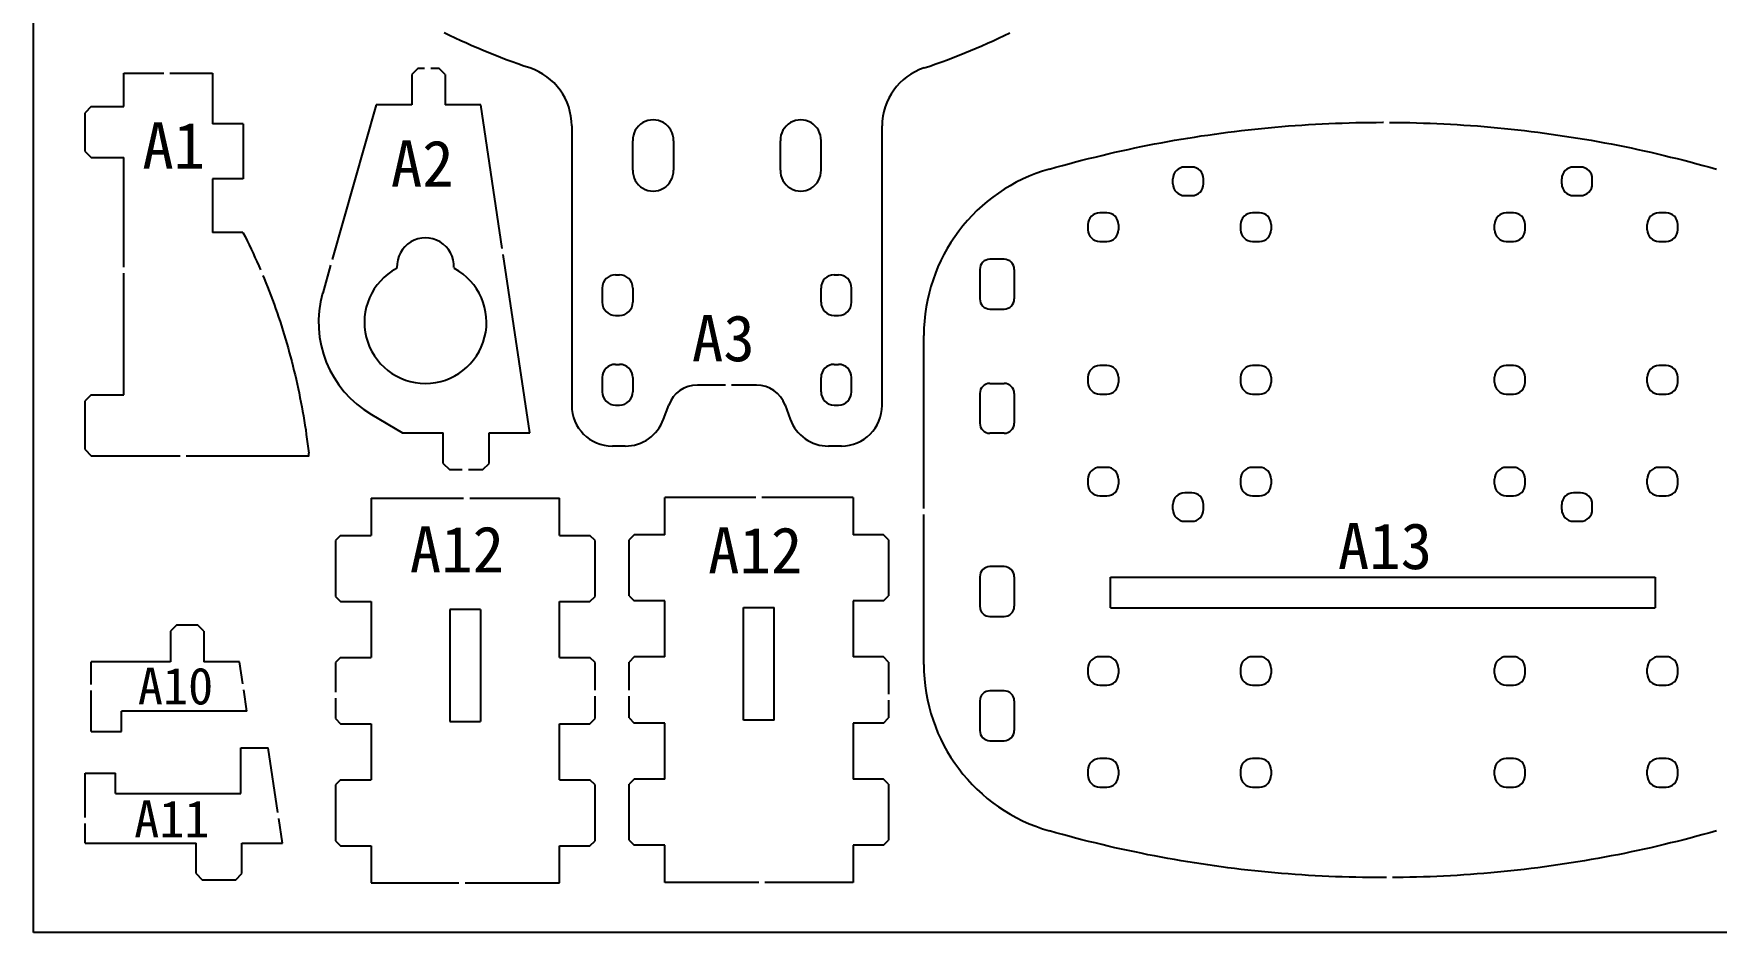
# Model space of a CAD drawing. Header units: millimetres. Extents: x 927 to 1533, y 508 to 795.
# Drawn here: x 927.2 to 1092.5, y 580.3 to 668.6 of the extents above; entities that cross this region are included whole.
import ezdxf

# ---------------------------------------------------------------- set-up
doc = ezdxf.new("R2010")
doc.units = ezdxf.units.MM
doc.layers.add('激光切割', color=7, linetype='Continuous')

msp = doc.modelspace()

# ---------------------------------------------------------------- linework, layer by layer
at = {"layer": '激光切割', "color": 7}
for p, q in [((927.16, 580.29), (927.16, 790.29)), ((936.02, 661.41), (936.02, 664.71)), ((936.02, 664.71), (936.72, 664.71)), ((944.75, 664.71), (944.75, 659.71)), ((964.91, 665.17), (964.31, 664.57)), ((965.58, 665.17), (964.91, 665.17)), ((967, 665.17), (966.18, 665.17)), ((967.6, 664.57), (967, 665.17)), ((964.31, 664.57), (964.31, 661.57)), ((967.6, 664.57), (967.6, 661.57)), ((932.82, 661.41), (932.22, 660.81)), ((932.82, 661.41), (936.02, 661.41)), ((960.81, 661.57), (956.5, 646.4)), ((964.31, 661.57), (960.81, 661.57)), ((971.1, 661.57), (967.6, 661.57)), ((973.21, 647.46), (971.1, 661.57)), ((932.22, 657.01), (932.22, 660.81)), ((947.75, 659.71), (944.75, 659.71)), ((947.75, 659.71), (947.75, 654.3)), ((980.03, 659.51), (980.03, 632.06)), ((986.03, 655.16), (986.03, 658.06)), ((990.03, 658.06), (990.03, 655.16)), ((1000.53, 655.16), (1000.53, 658.06)), ((1004.52, 658.06), (1004.52, 655.16)), ((1010.53, 632.06), (1010.53, 659.51)), ((932.22, 657.01), (932.82, 656.41)), ((932.82, 656.41), (936.02, 656.41)), ((936.02, 645.65), (936.02, 656.41)), ((1040.96, 655.47), (1040.26, 655.47)), ((1079.16, 655.47), (1078.46, 655.47)), ((944.75, 654.3), (944.75, 649.05)), ((1039.11, 653.82), (1039.11, 654.32)), ((1042.11, 653.82), (1042.11, 654.32)), ((1077.31, 653.82), (1077.31, 654.32)), ((1080.31, 653.82), (1080.31, 654.32)), ((1040.26, 652.67), (1040.96, 652.67)), ((1078.46, 652.67), (1079.16, 652.67)), ((1030.76, 649.82), (1030.76, 649.32)), ((1032.61, 650.97), (1031.91, 650.97)), ((1033.76, 649.82), (1033.76, 649.32)), ((1045.76, 649.82), (1045.76, 649.32)), ((1047.61, 650.97), (1046.91, 650.97)), ((1048.76, 649.82), (1048.76, 649.32)), ((1070.71, 649.32), (1070.71, 649.82)), ((1072.56, 650.97), (1071.86, 650.97)), ((1073.71, 649.32), (1073.71, 649.82)), ((1085.71, 649.32), (1085.71, 649.82)), ((1087.56, 650.97), (1086.86, 650.97)), ((1088.71, 649.32), (1088.71, 649.82)), ((947.73, 649.05), (944.75, 649.05)), ((1031.91, 648.17), (1032.61, 648.17)), ((1046.91, 648.17), (1047.61, 648.17)), ((1071.86, 648.17), (1072.56, 648.17)), ((1086.86, 648.17), (1087.56, 648.17)), ((975.91, 629.36), (973.3, 646.87)), ((936.02, 633.11), (936.02, 645.05)), ((956.34, 645.83), (955.56, 643.09)), ((984.33, 644.89), (984.73, 644.89)), ((1005.83, 644.89), (1006.23, 644.89)), ((1020.13, 645.42), (1020.13, 642.52)), ((1022.51, 646.42), (1021.13, 646.42)), ((1023.51, 645.42), (1023.51, 642.52)), ((983.03, 643.59), (983.03, 642.19)), ((986.03, 643.59), (986.03, 642.19)), ((1004.53, 642.19), (1004.53, 643.59)), ((1007.53, 642.19), (1007.53, 643.59)), ((1021.13, 641.52), (1022.51, 641.52)), ((984.33, 640.89), (984.73, 640.89)), ((1005.83, 640.89), (1006.23, 640.89)), ((1014.63, 621.93), (1014.63, 638.93)), ((984.33, 636.09), (984.73, 636.09)), ((1005.83, 636.09), (1006.23, 636.09)), ((1032.61, 635.97), (1031.91, 635.97)), ((1047.61, 635.97), (1046.91, 635.97)), ((1072.56, 635.97), (1071.86, 635.97)), ((1087.56, 635.97), (1086.86, 635.97)), ((983.03, 634.79), (983.03, 633.39)), ((986.03, 634.79), (986.03, 633.39)), ((995.14, 634.06), (992.38, 634.06)), ((998.18, 634.06), (995.74, 634.06)), ((1004.53, 633.39), (1004.53, 634.79)), ((1007.53, 633.39), (1007.53, 634.79)), ((1021.13, 634.22), (1022.51, 634.22)), ((1030.76, 634.82), (1030.76, 634.32)), ((1033.76, 634.82), (1033.76, 634.32)), ((1045.76, 634.82), (1045.76, 634.32)), ((1048.76, 634.82), (1048.76, 634.32)), ((1070.71, 634.32), (1070.71, 634.82)), ((1073.71, 634.32), (1073.71, 634.82)), ((1085.71, 634.32), (1085.71, 634.82)), ((1088.71, 634.32), (1088.71, 634.82)), ((932.82, 633.11), (932.22, 632.51)), ((932.22, 627.71), (932.22, 632.51)), ((932.82, 633.11), (936.02, 633.11)), ((984.33, 632.09), (984.73, 632.09)), ((989.05, 630.69), (989.56, 632.08)), ((1001, 632.08), (1001.51, 630.69)), ((1005.83, 632.09), (1006.23, 632.09)), ((1020.13, 633.22), (1020.13, 630.32)), ((1023.51, 633.22), (1023.51, 630.32)), ((1031.91, 633.17), (1032.61, 633.17)), ((1046.91, 633.17), (1047.61, 633.17)), ((1071.86, 633.17), (1072.56, 633.17)), ((1086.86, 633.17), (1087.56, 633.17)), ((960.35, 631.16), (963.41, 629.36)), ((963.41, 629.36), (967.41, 629.36)), ((967.41, 626.36), (967.41, 629.36)), ((971.91, 629.36), (975.91, 629.36)), ((971.91, 626.36), (971.91, 629.36)), ((1022.51, 629.32), (1021.13, 629.32)), ((932.22, 627.71), (932.82, 627.11)), ((932.82, 627.11), (941.56, 627.11)), ((942.16, 627.11), (954.22, 627.11)), ((985.29, 628.06), (984.03, 628.06)), ((1006.53, 628.06), (1005.26, 628.06)), ((967.41, 626.36), (968.01, 625.76)), ((968.01, 625.76), (969.28, 625.76)), ((969.88, 625.76), (971.31, 625.76)), ((971.31, 625.76), (971.91, 626.36)), ((1032.61, 625.97), (1031.91, 625.97)), ((1047.61, 625.97), (1046.91, 625.97)), ((1072.56, 625.97), (1071.86, 625.97)), ((1087.56, 625.97), (1086.86, 625.97)), ((1030.76, 624.82), (1030.76, 624.32)), ((1033.76, 624.82), (1033.76, 624.32)), ((1040.96, 623.47), (1040.26, 623.47)), ((1045.76, 624.82), (1045.76, 624.32)), ((1048.76, 624.82), (1048.76, 624.32)), ((1070.71, 624.32), (1070.71, 624.82)), ((1073.71, 624.32), (1073.71, 624.82)), ((1079.16, 623.47), (1078.46, 623.47)), ((1085.71, 624.32), (1085.71, 624.82)), ((1088.71, 624.32), (1088.71, 624.82)), ((960.32, 622.94), (969.41, 622.94)), ((960.32, 622.94), (960.32, 619.29)), ((970.01, 622.94), (978.82, 622.94)), ((978.82, 619.29), (978.82, 622.94)), ((989.17, 619.35), (989.17, 623)), ((998.12, 623), (989.17, 623)), ((1007.67, 623), (998.71, 623)), ((1007.67, 623), (1007.67, 619.35)), ((1031.91, 623.17), (1032.61, 623.17)), ((1039.11, 621.82), (1039.11, 622.32)), ((1042.11, 621.82), (1042.11, 622.32)), ((1046.91, 623.17), (1047.61, 623.17)), ((1071.86, 623.17), (1072.56, 623.17)), ((1077.31, 621.82), (1077.31, 622.32)), ((1080.31, 621.82), (1080.31, 622.32)), ((1086.86, 623.17), (1087.56, 623.17)), ((1014.63, 606.61), (1014.63, 621.33)), ((1040.26, 620.67), (1040.96, 620.67)), ((1078.46, 620.67), (1079.16, 620.67)), ((957.32, 619.29), (956.82, 618.79)), ((956.82, 618.79), (956.82, 613.29)), ((957.32, 619.29), (960.32, 619.29)), ((978.82, 619.29), (981.82, 619.29)), ((982.32, 618.79), (981.82, 619.29)), ((982.32, 613.29), (982.32, 618.79)), ((986.17, 619.35), (985.67, 618.85)), ((985.67, 613.35), (985.67, 618.85)), ((989.17, 619.35), (986.17, 619.35)), ((1010.67, 619.35), (1007.67, 619.35)), ((1011.17, 618.85), (1010.67, 619.35)), ((1011.17, 618.85), (1011.17, 613.35)), ((1020.13, 615.22), (1020.13, 612.32)), ((1022.51, 616.22), (1021.13, 616.22)), ((1023.51, 615.22), (1023.51, 612.32)), ((1032.98, 615.17), (1086.48, 615.17)), ((1032.98, 612.17), (1032.98, 615.17)), ((1086.48, 615.17), (1086.48, 612.17)), ((956.82, 613.29), (957.32, 612.79)), ((957.32, 612.79), (960.32, 612.79)), ((960.32, 612.79), (960.32, 607.29)), ((971.07, 612.01), (968.07, 612.01)), ((968.07, 612.01), (968.07, 601.01)), ((971.07, 612.01), (971.07, 601.01)), ((978.82, 607.29), (978.82, 612.79)), ((978.82, 612.79), (981.82, 612.79)), ((981.82, 612.79), (982.32, 613.29)), ((985.67, 613.35), (986.17, 612.85)), ((989.17, 612.85), (986.17, 612.85)), ((989.17, 607.35), (989.17, 612.85)), ((996.92, 601.12), (996.92, 612.22)), ((996.92, 612.22), (999.92, 612.22)), ((999.92, 601.12), (999.92, 612.22)), ((1007.67, 612.85), (1007.67, 607.35)), ((1010.67, 612.85), (1007.67, 612.85)), ((1010.67, 612.85), (1011.17, 613.35)), ((1032.98, 612.17), (1086.48, 612.17)), ((941.2, 610.47), (940.6, 609.87)), ((943.29, 610.47), (941.2, 610.47)), ((943.89, 609.87), (943.29, 610.47)), ((1021.13, 611.32), (1022.51, 611.32)), ((940.6, 609.87), (940.6, 606.87)), ((943.89, 609.87), (943.89, 606.87)), ((940.6, 606.87), (932.8, 606.87)), ((932.8, 604.65), (932.8, 606.87)), ((947.39, 606.87), (943.89, 606.87)), ((947.71, 604.72), (947.39, 606.87)), ((957.32, 607.29), (956.82, 606.79)), ((957.32, 607.29), (960.32, 607.29)), ((978.82, 607.29), (981.82, 607.29)), ((982.32, 606.79), (981.82, 607.29)), ((986.17, 607.35), (985.67, 606.85)), ((985.67, 604.08), (985.67, 606.85)), ((989.17, 607.35), (986.17, 607.35)), ((1010.67, 607.35), (1007.67, 607.35)), ((1011.17, 606.85), (1010.67, 607.35)), ((1011.17, 606.85), (1011.17, 603.69)), ((1032.61, 607.37), (1031.91, 607.37)), ((1047.61, 607.37), (1046.91, 607.37)), ((1072.56, 607.37), (1071.86, 607.37)), ((1087.56, 607.37), (1086.86, 607.37)), ((956.82, 606.79), (956.82, 603.9)), ((982.32, 604.08), (982.32, 606.79)), ((1030.76, 606.22), (1030.76, 605.72)), ((1033.76, 606.22), (1033.76, 605.72)), ((1045.76, 606.22), (1045.76, 605.72)), ((1048.76, 606.22), (1048.76, 605.72)), ((1070.71, 605.72), (1070.71, 606.22)), ((1073.71, 605.72), (1073.71, 606.22)), ((1085.71, 605.72), (1085.71, 606.22)), ((1088.71, 605.72), (1088.71, 606.22)), ((932.8, 600.02), (932.8, 604.05)), ((948.12, 602.02), (947.8, 604.12)), ((1022.51, 604.02), (1021.13, 604.02)), ((1031.91, 604.57), (1032.61, 604.57)), ((1046.91, 604.57), (1047.61, 604.57)), ((1071.86, 604.57), (1072.56, 604.57)), ((1086.86, 604.57), (1087.56, 604.57)), ((948.12, 602.02), (935.8, 602.02)), ((935.8, 600.02), (935.8, 602.02)), ((956.82, 603.3), (956.82, 601.29)), ((982.32, 601.29), (982.32, 603.48)), ((985.67, 601.35), (985.67, 603.48)), ((1011.17, 603.09), (1011.17, 601.35)), ((1020.13, 603.02), (1020.13, 600.12)), ((1023.51, 603.02), (1023.51, 600.12)), ((956.82, 601.29), (957.32, 600.79)), ((957.32, 600.79), (960.32, 600.79)), ((960.32, 600.79), (960.32, 595.29)), ((968.07, 601.01), (971.07, 601.01)), ((978.82, 600.79), (981.82, 600.79)), ((978.82, 595.29), (978.82, 600.79)), ((981.82, 600.79), (982.32, 601.29)), ((985.67, 601.35), (986.17, 600.85)), ((989.17, 600.85), (986.17, 600.85)), ((989.17, 595.35), (989.17, 600.85)), ((999.92, 601.12), (996.92, 601.12)), ((1007.67, 600.85), (1007.67, 595.35)), ((1010.67, 600.85), (1007.67, 600.85)), ((1010.67, 600.85), (1011.17, 601.35)), ((932.8, 600.02), (935.8, 600.02)), ((1021.13, 599.12), (1022.51, 599.12)), ((947.52, 593.92), (947.52, 598.42)), ((947.52, 598.42), (950.22, 598.42)), ((951.17, 592.06), (950.22, 598.42)), ((1032.61, 597.37), (1031.91, 597.37)), ((1047.61, 597.37), (1046.91, 597.37)), ((1072.56, 597.37), (1071.86, 597.37)), ((1087.56, 597.37), (1086.86, 597.37)), ((932.22, 595.92), (935.22, 595.92)), ((932.22, 591.59), (932.22, 595.92)), ((935.22, 593.92), (935.22, 595.92)), ((957.32, 595.29), (956.82, 594.79)), ((957.32, 595.29), (960.32, 595.29)), ((978.82, 595.29), (981.82, 595.29)), ((982.32, 594.79), (981.82, 595.29)), ((986.17, 595.35), (985.67, 594.85)), ((989.17, 595.35), (986.17, 595.35)), ((1010.67, 595.35), (1007.67, 595.35)), ((1011.17, 594.85), (1010.67, 595.35)), ((1030.76, 596.22), (1030.76, 595.72)), ((1033.76, 596.22), (1033.76, 595.72)), ((1045.76, 596.22), (1045.76, 595.72)), ((1048.76, 596.22), (1048.76, 595.72)), ((1070.71, 595.72), (1070.71, 596.22)), ((1073.71, 595.72), (1073.71, 596.22)), ((1085.71, 595.72), (1085.71, 596.22)), ((1088.71, 595.72), (1088.71, 596.22)), ((935.22, 593.92), (947.52, 593.92)), ((956.82, 594.79), (956.82, 589.29)), ((982.32, 589.29), (982.32, 594.79)), ((985.67, 589.35), (985.67, 594.85)), ((1011.17, 594.85), (1011.17, 589.35)), ((1031.91, 594.57), (1032.61, 594.57)), ((1046.91, 594.57), (1047.61, 594.57)), ((1071.86, 594.57), (1072.56, 594.57)), ((1086.86, 594.57), (1087.56, 594.57)), ((932.22, 589.06), (932.22, 590.99)), ((951.62, 589.06), (951.26, 591.47)), ((932.22, 589.06), (943.12, 589.06)), ((943.12, 586.06), (943.12, 589.06)), ((947.62, 586.06), (947.62, 589.06)), ((947.62, 589.06), (951.62, 589.06)), ((956.82, 589.29), (957.32, 588.79)), ((957.32, 588.79), (960.32, 588.79)), ((960.32, 588.79), (960.32, 585.14)), ((978.82, 588.79), (981.82, 588.79)), ((978.82, 585.14), (978.82, 588.79)), ((981.82, 588.79), (982.32, 589.29)), ((985.67, 589.35), (986.17, 588.85)), ((989.17, 588.85), (986.17, 588.85)), ((989.17, 585.2), (989.17, 588.85)), ((1007.67, 588.85), (1007.67, 585.2)), ((1010.67, 588.85), (1007.67, 588.85)), ((1010.67, 588.85), (1011.17, 589.35)), ((943.12, 586.06), (943.72, 585.46)), ((943.72, 585.46), (947.02, 585.46)), ((947.02, 585.46), (947.62, 586.06)), ((960.32, 585.14), (968.95, 585.14)), ((969.55, 585.14), (978.82, 585.14)), ((998.42, 585.2), (989.17, 585.2)), ((1007.67, 585.2), (999.02, 585.2)), ((1217.16, 580.29), (927.16, 580.29))]:
    msp.add_line(p, q, dxfattribs=at)
for points in [[(975.9, 665.21), (975.32, 665.4), (974.75, 665.6), (974.17, 665.81), (973.6, 666.02), (973.03, 666.23), (972.47, 666.45), (971.9, 666.68), (971.34, 666.91), (970.79, 667.15), (970.23, 667.39), (969.68, 667.63), (969.13, 667.88), (968.58, 668.14), (968.03, 668.4), (967.49, 668.67)], [(1014.66, 665.21), (1015.23, 665.4), (1015.81, 665.6), (1016.39, 665.81), (1016.96, 666.02), (1017.52, 666.23), (1018.09, 666.45), (1018.65, 666.68), (1019.21, 666.91), (1019.77, 667.15), (1020.33, 667.39), (1020.88, 667.63), (1021.43, 667.88), (1021.98, 668.14), (1022.53, 668.4), (1023.07, 668.67)], [(936.72, 664.71), (939.94, 664.71)], [(940.54, 664.71), (944.75, 664.71)], [(1026.97, 655.27), (1027.6, 655.45), (1028.24, 655.63), (1028.89, 655.8), (1029.53, 655.97), (1030.17, 656.14), (1030.81, 656.3), (1031.46, 656.46), (1032.11, 656.62), (1032.75, 656.77), (1033.4, 656.92), (1034.05, 657.07), (1034.7, 657.21), (1035.35, 657.35), (1036, 657.48), (1036.65, 657.61), (1037.3, 657.74), (1037.95, 657.86), (1038.61, 657.98), (1039.26, 658.1), (1039.91, 658.21), (1040.57, 658.32), (1041.23, 658.42), (1041.88, 658.53), (1042.54, 658.62), (1043.2, 658.72), (1043.86, 658.81), (1044.51, 658.89), (1045.17, 658.98), (1045.83, 659.06), (1046.49, 659.13), (1047.15, 659.2), (1047.81, 659.27), (1048.47, 659.34), (1049.13, 659.4), (1049.79, 659.45), (1050.45, 659.51), (1051.11, 659.56), (1051.78, 659.6), (1052.44, 659.65), (1053.1, 659.68), (1053.76, 659.72), (1054.42, 659.75), (1055.09, 659.78), (1055.75, 659.8), (1056.41, 659.82), (1057.08, 659.84), (1057.74, 659.85), (1058.4, 659.86), (1059.07, 659.86), (1059.73, 659.87)], [(1059.73, 659.87), (1059.79, 659.87)], [(1060.39, 659.86), (1060.4, 659.86), (1061.06, 659.86), (1061.73, 659.85), (1062.39, 659.84), (1063.05, 659.82), (1063.72, 659.8), (1064.38, 659.78), (1065.05, 659.75), (1065.71, 659.72), (1066.37, 659.68), (1067.04, 659.64), (1067.7, 659.6), (1068.36, 659.56), (1069.02, 659.51), (1069.69, 659.45), (1070.35, 659.4), (1071.01, 659.34), (1071.67, 659.27), (1072.33, 659.2), (1072.99, 659.13), (1073.65, 659.06), (1074.31, 658.98), (1074.97, 658.89), (1075.62, 658.81), (1076.28, 658.72), (1076.94, 658.62), (1077.59, 658.52), (1078.25, 658.42), (1078.9, 658.32), (1079.56, 658.21), (1080.21, 658.1), (1080.86, 657.98), (1081.52, 657.86), (1082.17, 657.74), (1082.82, 657.61), (1083.47, 657.48), (1084.12, 657.35), (1084.77, 657.21), (1085.42, 657.07), (1086.07, 656.92), (1086.71, 656.77), (1087.36, 656.62), (1088.01, 656.46), (1088.65, 656.3), (1089.3, 656.14), (1089.94, 655.97), (1090.58, 655.8), (1091.22, 655.63), (1091.86, 655.45), (1092.5, 655.27)], [(947.75, 654.3), (944.75, 654.3)], [(947.73, 649.05), (947.94, 648.64), (948.14, 648.24), (948.33, 647.83), (948.53, 647.42), (948.72, 647.01), (948.91, 646.6), (949.09, 646.19), (949.28, 645.77), (949.46, 645.36)], [(949.69, 644.81), (949.8, 644.53), (949.98, 644.11), (950.14, 643.69), (950.31, 643.27), (950.47, 642.85), (950.63, 642.43), (950.78, 642), (950.93, 641.58), (951.08, 641.15), (951.23, 640.72), (951.37, 640.29), (951.51, 639.86), (951.65, 639.43), (951.78, 639), (951.91, 638.57), (952.04, 638.13), (952.16, 637.7), (952.28, 637.26), (952.4, 636.82), (952.52, 636.38), (952.63, 635.94), (952.74, 635.5), (952.85, 635.06), (952.95, 634.62), (953.05, 634.17), (953.15, 633.72), (953.24, 633.28), (953.33, 632.83), (953.42, 632.38), (953.51, 631.93), (953.59, 631.48), (953.67, 631.02), (953.74, 630.57), (953.82, 630.11), (953.89, 629.66), (953.95, 629.2), (954.02, 628.74), (954.08, 628.28), (954.13, 627.82), (954.19, 627.35)], [(954.22, 627.11), (954.21, 627.11), (954.21, 627.12), (954.21, 627.12), (954.21, 627.13), (954.21, 627.13), (954.21, 627.14), (954.21, 627.14), (954.21, 627.15), (954.21, 627.15), (954.21, 627.16), (954.21, 627.16), (954.21, 627.17), (954.21, 627.17), (954.21, 627.18), (954.21, 627.18), (954.21, 627.19), (954.21, 627.19), (954.21, 627.2), (954.21, 627.2), (954.21, 627.2), (954.2, 627.21), (954.2, 627.21), (954.2, 627.22), (954.2, 627.22), (954.2, 627.23), (954.2, 627.23), (954.2, 627.24), (954.2, 627.24), (954.2, 627.25), (954.2, 627.25), (954.2, 627.26), (954.2, 627.26), (954.2, 627.27), (954.2, 627.27), (954.2, 627.28), (954.2, 627.28), (954.2, 627.29), (954.2, 627.29), (954.2, 627.3), (954.19, 627.3), (954.19, 627.31), (954.19, 627.31), (954.19, 627.32), (954.19, 627.32), (954.19, 627.33), (954.19, 627.33), (954.19, 627.34), (954.19, 627.34), (954.19, 627.35), (954.19, 627.35)], [(1059.73, 585.67), (1059.07, 585.67), (1058.4, 585.68), (1057.74, 585.68), (1057.08, 585.7), (1056.41, 585.71), (1055.75, 585.73), (1055.08, 585.76), (1054.42, 585.79), (1053.76, 585.82), (1053.09, 585.85), (1052.43, 585.89), (1051.77, 585.93), (1051.11, 585.98), (1050.44, 586.03), (1049.78, 586.08), (1049.12, 586.14), (1048.46, 586.2), (1047.8, 586.26), (1047.14, 586.33), (1046.48, 586.4), (1045.82, 586.48), (1045.16, 586.56), (1044.5, 586.64), (1043.84, 586.73), (1043.18, 586.82), (1042.53, 586.91), (1041.87, 587.01), (1041.22, 587.11), (1040.56, 587.22), (1039.91, 587.33), (1039.25, 587.44), (1038.6, 587.55), (1037.95, 587.67), (1037.3, 587.8), (1036.65, 587.92), (1036, 588.06), (1035.35, 588.19), (1034.7, 588.33), (1034.05, 588.47), (1033.4, 588.61), (1032.75, 588.76), (1032.11, 588.92), (1031.46, 589.07), (1030.81, 589.23), (1030.17, 589.39), (1029.53, 589.56), (1028.89, 589.73), (1028.24, 589.9), (1027.6, 590.08), (1026.97, 590.26)], [(1092.5, 590.26), (1091.86, 590.08), (1091.22, 589.9), (1090.58, 589.73), (1089.94, 589.56), (1089.3, 589.39), (1088.65, 589.23), (1088.01, 589.07), (1087.36, 588.92), (1086.71, 588.76), (1086.07, 588.61), (1085.42, 588.47), (1084.77, 588.33), (1084.12, 588.19), (1083.47, 588.05), (1082.82, 587.92), (1082.17, 587.8), (1081.51, 587.67), (1080.86, 587.55), (1080.21, 587.44), (1079.55, 587.32), (1078.9, 587.22), (1078.24, 587.11), (1077.58, 587.01), (1076.93, 586.91), (1076.27, 586.82), (1075.61, 586.73), (1074.95, 586.64), (1074.29, 586.56), (1073.63, 586.48), (1072.97, 586.4), (1072.32, 586.33), (1071.66, 586.26), (1071, 586.2), (1070.33, 586.14), (1069.67, 586.08), (1069.01, 586.03), (1068.35, 585.98), (1067.69, 585.93), (1067.03, 585.89), (1066.37, 585.85), (1065.7, 585.82), (1065.04, 585.79), (1064.38, 585.76), (1063.72, 585.73), (1063.05, 585.71), (1062.39, 585.7), (1061.73, 585.68), (1061.06, 585.68), (1060.68, 585.67)], [(1060.09, 585.67), (1059.73, 585.67)]]:
    msp.add_lwpolyline(points, dxfattribs=at)
for centre, radius, start, end in [((974.03, 659.51), 6, 0, 71.7984), ((1016.53, 659.51), 6, 108.2016, 180), ((988.03, 658.11), 2, 358.6107, 181.3893), ((1002.53, 658.11), 2, 358.6107, 181.3893), ((988.03, 655.11), 2, 178.6107, 1.3893), ((1002.53, 655.11), 2, 178.6107, 1.3893), ((1031.63, 638.93), 17, 105.9384, 180), ((1040.26, 654.32), 1.15, 90, 180), ((1040.96, 654.32), 1.15, 0, 90), ((1078.46, 654.32), 1.15, 90, 180), ((1079.16, 654.32), 1.15, 0, 90), ((1040.26, 653.82), 1.15, 180, 270), ((1040.96, 653.82), 1.15, 270, 0), ((1078.46, 653.82), 1.15, 180, 270), ((1079.16, 653.82), 1.15, 270, 0), ((1031.91, 649.82), 1.15, 90, 180), ((1032.61, 649.82), 1.15, 0, 90), ((1046.91, 649.82), 1.15, 90, 180), ((1047.61, 649.82), 1.15, 0, 90), ((1071.86, 649.82), 1.15, 90, 180), ((1072.56, 649.82), 1.15, 0, 90), ((1086.86, 649.82), 1.15, 90, 180), ((1087.56, 649.82), 1.15, 0, 90), ((965.66, 645.72), 2.8, 357.3947, 182.6053), ((1031.91, 649.32), 1.15, 180, 270), ((1032.61, 649.32), 1.15, 270, 0), ((1046.91, 649.32), 1.15, 180, 270), ((1047.61, 649.32), 1.15, 270, 0), ((1071.86, 649.32), 1.15, 180, 270), ((1072.56, 649.32), 1.15, 270, 0), ((1086.86, 649.32), 1.15, 180, 270), ((1087.56, 649.32), 1.15, 270, 0), ((965.66, 640.22), 6, 118.354, 61.646), ((962.76, 645.58), 0.1, 298.354, 2.6053), ((968.56, 645.58), 0.1, 177.3947, 241.646), ((984.33, 643.59), 1.3, 90, 180), ((984.73, 643.59), 1.3, 0, 90), ((1005.83, 643.59), 1.3, 90, 180), ((1006.23, 643.59), 1.3, 0, 90), ((1021.13, 645.42), 1, 90, 180), ((1022.51, 645.42), 1, 0, 90), ((965.66, 640.22), 10.5, 164.1407, 239.6313), ((984.33, 642.19), 1.3, 180, 270), ((984.73, 642.19), 1.3, 270, 0), ((1005.83, 642.19), 1.3, 180, 270), ((1006.23, 642.19), 1.3, 270, 0), ((1021.13, 642.52), 1, 180, 270), ((1022.51, 642.52), 1, 270, 0), ((984.33, 634.79), 1.3, 90, 180), ((984.73, 634.79), 1.3, 0, 90), ((1005.83, 634.79), 1.3, 90, 180), ((1006.23, 634.79), 1.3, 0, 90), ((1031.91, 634.82), 1.15, 90, 180), ((1032.61, 634.82), 1.15, 0, 90), ((1046.91, 634.82), 1.15, 90, 180), ((1047.61, 634.82), 1.15, 0, 90), ((1071.86, 634.82), 1.15, 90, 180), ((1072.56, 634.82), 1.15, 0, 90), ((1086.86, 634.82), 1.15, 90, 180), ((1087.56, 634.82), 1.15, 0, 90), ((984.33, 633.39), 1.3, 180, 270), ((984.73, 633.39), 1.3, 270, 0), ((992.38, 631.06), 3, 90, 160), ((998.18, 631.06), 3, 20, 90), ((1005.83, 633.39), 1.3, 180, 270), ((1006.23, 633.39), 1.3, 270, 0), ((1021.13, 633.22), 1, 90, 180), ((1022.51, 633.22), 1, 0, 90), ((1031.91, 634.32), 1.15, 180, 270), ((1032.61, 634.32), 1.15, 270, 0), ((1046.91, 634.32), 1.15, 180, 270), ((1047.61, 634.32), 1.15, 270, 0), ((1071.86, 634.32), 1.15, 180, 270), ((1072.56, 634.32), 1.15, 270, 0), ((1086.86, 634.32), 1.15, 180, 270), ((1087.56, 634.32), 1.15, 270, 0), ((984.03, 632.06), 4, 180, 270), ((1006.53, 632.06), 4, 270, 0), ((985.29, 632.06), 4, 270, 340), ((1005.26, 632.06), 4, 200, 270), ((1021.13, 630.32), 1, 180, 270), ((1022.51, 630.32), 1, 270, 0), ((1031.91, 624.82), 1.15, 90, 180), ((1032.61, 624.82), 1.15, 0, 90), ((1046.91, 624.82), 1.15, 90, 180), ((1047.61, 624.82), 1.15, 0, 90), ((1071.86, 624.82), 1.15, 90, 180), ((1072.56, 624.82), 1.15, 0, 90), ((1086.86, 624.82), 1.15, 90, 180), ((1087.56, 624.82), 1.15, 0, 90), ((1031.91, 624.32), 1.15, 180, 270), ((1032.61, 624.32), 1.15, 270, 0), ((1040.26, 622.32), 1.15, 90, 180), ((1040.96, 622.32), 1.15, 0, 90), ((1046.91, 624.32), 1.15, 180, 270), ((1047.61, 624.32), 1.15, 270, 0), ((1071.86, 624.32), 1.15, 180, 270), ((1072.56, 624.32), 1.15, 270, 0), ((1078.46, 622.32), 1.15, 90, 180), ((1079.16, 622.32), 1.15, 0, 90), ((1086.86, 624.32), 1.15, 180, 270), ((1087.56, 624.32), 1.15, 270, 0), ((1040.26, 621.82), 1.15, 180, 270), ((1040.96, 621.82), 1.15, 270, 0), ((1078.46, 621.82), 1.15, 180, 270), ((1079.16, 621.82), 1.15, 270, 0), ((1021.13, 615.22), 1, 90, 180), ((1022.51, 615.22), 1, 0, 90), ((1021.13, 612.32), 1, 180, 270), ((1022.51, 612.32), 1, 270, 0), ((1031.91, 606.22), 1.15, 90, 180), ((1032.61, 606.22), 1.15, 0, 90), ((1046.91, 606.22), 1.15, 90, 180), ((1047.61, 606.22), 1.15, 0, 90), ((1071.86, 606.22), 1.15, 90, 180), ((1072.56, 606.22), 1.15, 0, 90), ((1086.86, 606.22), 1.15, 90, 180), ((1087.56, 606.22), 1.15, 0, 90), ((1031.63, 606.61), 17, 180, 254.0616), ((1031.91, 605.72), 1.15, 180, 270), ((1032.61, 605.72), 1.15, 270, 0), ((1046.91, 605.72), 1.15, 180, 270), ((1047.61, 605.72), 1.15, 270, 0), ((1071.86, 605.72), 1.15, 180, 270), ((1072.56, 605.72), 1.15, 270, 0), ((1086.86, 605.72), 1.15, 180, 270), ((1087.56, 605.72), 1.15, 270, 0), ((1021.13, 603.02), 1, 90, 180), ((1022.51, 603.02), 1, 0, 90), ((1021.13, 600.12), 1, 180, 270), ((1022.51, 600.12), 1, 270, 0), ((1031.91, 596.22), 1.15, 90, 180), ((1032.61, 596.22), 1.15, 0, 90), ((1046.91, 596.22), 1.15, 90, 180), ((1047.61, 596.22), 1.15, 0, 90), ((1071.86, 596.22), 1.15, 90, 180), ((1072.56, 596.22), 1.15, 0, 90), ((1086.86, 596.22), 1.15, 90, 180), ((1087.56, 596.22), 1.15, 0, 90), ((1031.91, 595.72), 1.15, 180, 270), ((1032.61, 595.72), 1.15, 270, 0), ((1046.91, 595.72), 1.15, 180, 270), ((1047.61, 595.72), 1.15, 270, 0), ((1071.86, 595.72), 1.15, 180, 270), ((1072.56, 595.72), 1.15, 270, 0), ((1086.86, 595.72), 1.15, 180, 270), ((1087.56, 595.72), 1.15, 270, 0)]:
    msp.add_arc(centre, radius, start, end, dxfattribs=at)

# ---------------------------------------------------------------- texts
at = {"color": 1, "lineweight": 18, "attachment_point": 1}
for s, insert, char_height in [('A1', (937.84, 659.85), 4.537), ('A2', (962.26, 658.09), 4.537), ('A3', (991.84, 640.93), 4.537), ('A12', (964.12, 620.18), 4.537), ('A12', (993.43, 620.09), 4.537), ('A13', (1055.31, 620.51), 4.537), ('A10', (937.4, 606.31), 3.629), ('A11', (937.04, 593.25), 3.629)]:
    msp.add_mtext_dynamic_manual_height_columns(s, width=11.2577, gutter_width=1, heights=[0], dxfattribs=dict(at, insert=insert, char_height=char_height))

doc.saveas('drawing.dxf')
